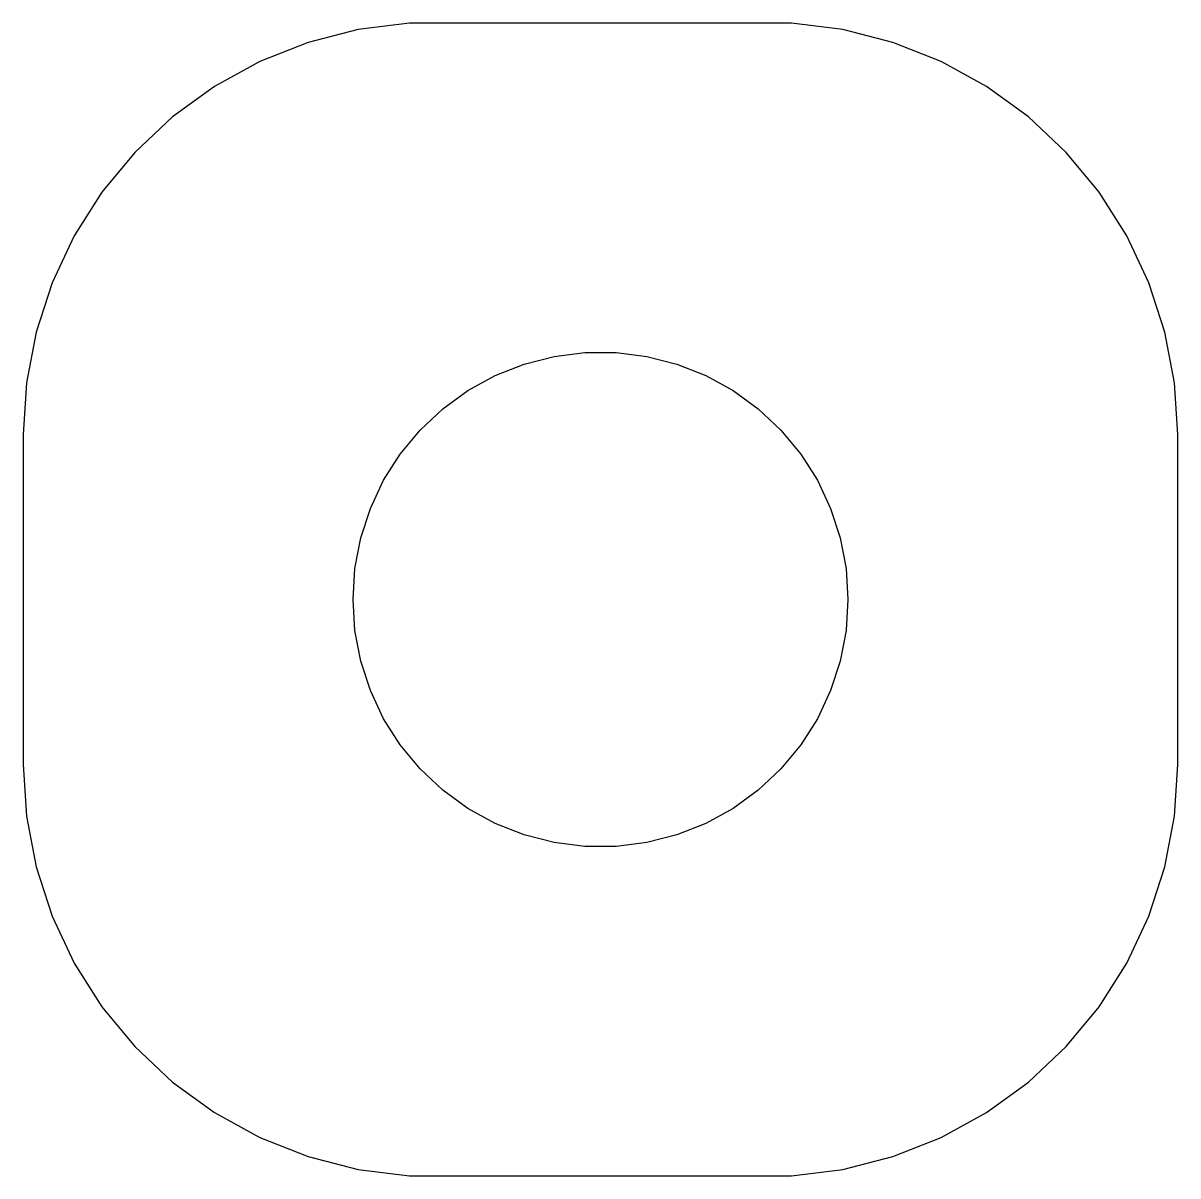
# Model space of a CAD drawing. Header units: metres. Extents: x -7 to 7, y 17 to 31.
import ezdxf

# ---------------------------------------------------------------- set-up
doc = ezdxf.new("R2010")
doc.units = ezdxf.units.M

msp = doc.modelspace()

# ---------------------------------------------------------------- linework, layer by layer
for p, q in [((-2.31395, 30.9901), (-2.9369, 30.9114)), ((2.31395, 30.9901), (-2.31395, 30.9901)), ((2.9369, 30.9114), (2.31395, 30.9901)), ((-2.9369, 30.9114), (-3.54507, 30.7553)), ((3.54507, 30.7553), (2.9369, 30.9114)), ((-3.54507, 30.7553), (-4.12889, 30.5241)), ((4.12889, 30.5241), (3.54507, 30.7553)), ((-4.12889, 30.5241), (-4.67912, 30.2216)), ((4.67912, 30.2216), (4.12889, 30.5241)), ((-4.67912, 30.2216), (-5.18712, 29.8526)), ((5.18712, 29.8526), (4.67912, 30.2216)), ((-5.18712, 29.8526), (-5.64484, 29.4227)), ((5.64484, 29.4227), (5.18712, 29.8526)), ((-5.64484, 29.4227), (-6.04507, 28.9389)), ((6.04507, 28.9389), (5.64484, 29.4227)), ((-6.04507, 28.9389), (-6.38153, 28.4088)), ((6.38153, 28.4088), (6.04507, 28.9389)), ((-6.38153, 28.4088), (-6.64888, 27.8406)), ((6.64888, 27.8406), (6.38153, 28.4088)), ((-6.64888, 27.8406), (-6.84291, 27.2434)), ((6.84291, 27.2434), (6.64888, 27.8406)), ((-6.84291, 27.2434), (-6.96057, 26.6267)), ((6.96057, 26.6267), (6.84291, 27.2434)), ((-0.927048, 26.8532), (-0.562134, 26.9469)), ((-0.562134, 26.9469), (-0.18837, 26.9941)), ((-0.18837, 26.9941), (0.18837, 26.9941)), ((0.18837, 26.9941), (0.562134, 26.9469)), ((0.562134, 26.9469), (0.927048, 26.8532)), ((-1.27733, 26.7145), (-0.927048, 26.8532)), ((0.927048, 26.8532), (1.27733, 26.7145)), ((-6.96057, 26.6267), (-7, 26)), ((-1.60747, 26.533), (-1.27733, 26.7145)), ((1.27733, 26.7145), (1.60747, 26.533)), ((7, 26), (6.96057, 26.6267)), ((-1.91226, 26.3115), (-1.60747, 26.533)), ((1.60747, 26.533), (1.91226, 26.3115)), ((-2.1869, 26.0536), (-1.91226, 26.3115)), ((1.91226, 26.3115), (2.1869, 26.0536)), ((-2.42705, 25.7634), (-2.1869, 26.0536)), ((2.1869, 26.0536), (2.42705, 25.7634)), ((-7, 26), (-7, 22)), ((7, 22), (7, 26)), ((-2.62891, 25.4453), (-2.42705, 25.7634)), ((2.42705, 25.7634), (2.62891, 25.4453)), ((-2.78932, 25.1044), (-2.62891, 25.4453)), ((2.62891, 25.4453), (2.78932, 25.1044)), ((-2.90575, 24.7461), (-2.78932, 25.1044)), ((2.78932, 25.1044), (2.90575, 24.7461)), ((-2.97633, 24.376), (-2.90575, 24.7461)), ((2.90575, 24.7461), (2.97633, 24.376)), ((-3, 24), (-2.97633, 24.376)), ((2.97633, 24.376), (3, 24)), ((-2.97633, 23.624), (-3, 24)), ((3, 24), (2.97633, 23.624)), ((-2.90575, 23.2539), (-2.97633, 23.624)), ((2.97633, 23.624), (2.90575, 23.2539)), ((-2.78932, 22.8956), (-2.90575, 23.2539)), ((2.90575, 23.2539), (2.78932, 22.8956)), ((-2.62891, 22.5547), (-2.78932, 22.8956)), ((2.78932, 22.8956), (2.62891, 22.5547)), ((-2.42705, 22.2366), (-2.62891, 22.5547)), ((2.62891, 22.5547), (2.42705, 22.2366)), ((-2.1869, 21.9464), (-2.42705, 22.2366)), ((2.42705, 22.2366), (2.1869, 21.9464)), ((-7, 22), (-6.96057, 21.3733)), ((6.96057, 21.3733), (7, 22)), ((-1.91226, 21.6885), (-2.1869, 21.9464)), ((2.1869, 21.9464), (1.91226, 21.6885)), ((-1.60747, 21.467), (-1.91226, 21.6885)), ((1.91226, 21.6885), (1.60747, 21.467)), ((-1.27733, 21.2855), (-1.60747, 21.467)), ((1.60747, 21.467), (1.27733, 21.2855)), ((-6.96057, 21.3733), (-6.84291, 20.7566)), ((-0.927048, 21.1468), (-1.27733, 21.2855)), ((1.27733, 21.2855), (0.927048, 21.1468)), ((6.84291, 20.7566), (6.96057, 21.3733)), ((-0.562134, 21.0531), (-0.927048, 21.1468)), ((0.927048, 21.1468), (0.562134, 21.0531)), ((-0.18837, 21.0059), (-0.562134, 21.0531)), ((0.18837, 21.0059), (-0.18837, 21.0059)), ((0.562134, 21.0531), (0.18837, 21.0059)), ((-6.84291, 20.7566), (-6.64888, 20.1594)), ((6.64888, 20.1594), (6.84291, 20.7566)), ((-6.64888, 20.1594), (-6.38153, 19.5912)), ((6.38153, 19.5912), (6.64888, 20.1594)), ((-6.38153, 19.5912), (-6.04507, 19.0611)), ((6.04507, 19.0611), (6.38153, 19.5912)), ((-6.04507, 19.0611), (-5.64484, 18.5773)), ((5.64484, 18.5773), (6.04507, 19.0611)), ((-5.64484, 18.5773), (-5.18712, 18.1474)), ((5.18712, 18.1474), (5.64484, 18.5773)), ((-5.18712, 18.1474), (-4.67912, 17.7784)), ((4.67912, 17.7784), (5.18712, 18.1474)), ((-4.67912, 17.7784), (-4.12889, 17.4759)), ((4.12889, 17.4759), (4.67912, 17.7784)), ((-4.12889, 17.4759), (-3.54507, 17.2447)), ((3.54507, 17.2447), (4.12889, 17.4759)), ((-3.54507, 17.2447), (-2.9369, 17.0886)), ((2.9369, 17.0886), (3.54507, 17.2447)), ((-2.9369, 17.0886), (-2.31395, 17.0099)), ((2.31395, 17.0099), (2.9369, 17.0886)), ((-2.31395, 17.0099), (2.31395, 17.0099))]:
    msp.add_line(p, q)

doc.saveas('drawing.dxf')
